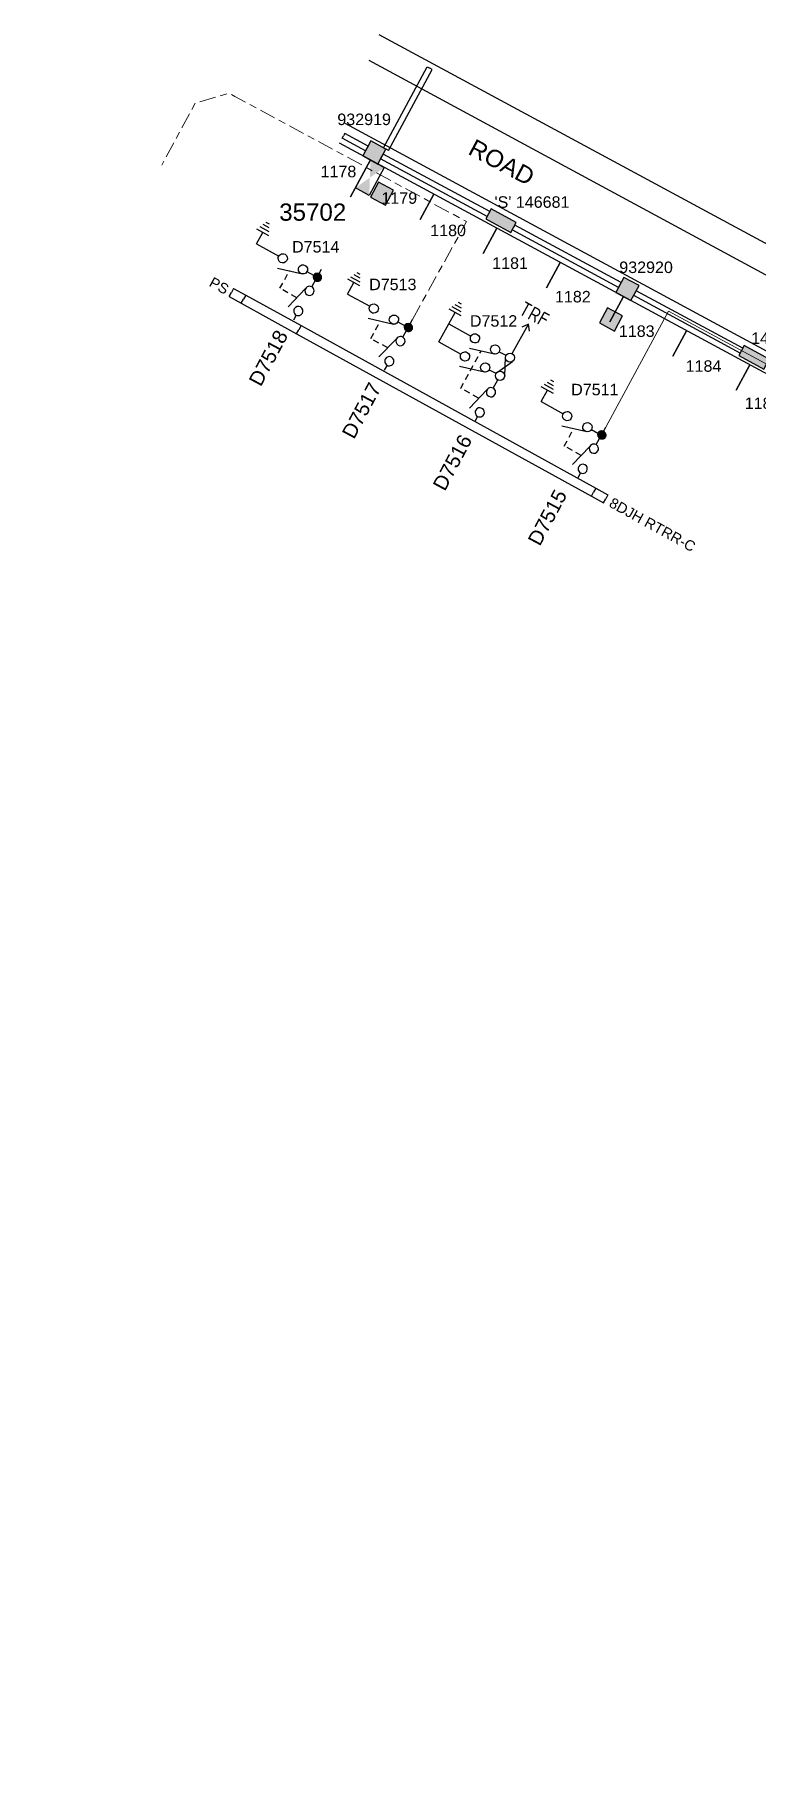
# Model space of a CAD drawing. Header units: metres. Extents: x 303798 to 304438, y 6274082 to 6274908.
# Drawn here: x 304145.8 to 304271.5, y 6274607.6 to 6274907.5 of the extents above; entities that cross this region are included whole.
import ezdxf
from ezdxf.enums import TextEntityAlignment as Align

# ---------------------------------------------------------------- set-up
doc = ezdxf.new("R2010")
doc.units = ezdxf.units.M
doc.header["$LTSCALE"] = 0.7
for name, pattern in [('A', [0]), ('Cable Exist UG', [8.2, 4, -1.2, 1.8, -1.2]), ('CENTERX2', [101.6, 63.5, -12.7, 12.7, -12.7]), ('Dash', [5, 3, -2])]:
    doc.linetypes.add(name, pattern=pattern)
doc.layers.get('0').update_dxf_attribs({"color": 6})
for name, color, linetype in [('_User Miscellaneous6', 7, 'Continuous'), ('_User Miscellaneous7', 150, 'Continuous'), ('_User Miscellaneous8', 7, 'Continuous'), ('_User Miscellaneous9', 8, 'Continuous'), ('_User_HV_Exist', 7, 'Continuous'), ('Cadastre Developer_SP_NEW', 4, 'Continuous'), ('Cadastre Easements_SP_EXT', 4, 'Continuous'), ('Cadastre Roads_SP_NEW', 8, 'Continuous'), ('Equip_HV_EXT', 1, 'Continuous'), ('Mains_HV_NEW_V17', 2, 'Continuous'), ('Sub_SP_EXT', 7, 'Continuous'), ('SupportsUG_SP_LV_EXT', 7, 'Continuous'), ('SupportsUG_SP_LV_SL_EXT', 7, 'Continuous'), ('UG_Details_SP_MISC', 7, 'Continuous')]:
    doc.layers.add(name, color=color, linetype=linetype)
doc.styles.add('ARIAL', font='arial.ttf', dxfattribs={"height": 2})
doc.styles.add('ARIAL 3.0', font='arial.ttf', dxfattribs={"height": 3})
doc.styles.add('COLUMN_LABEL', font='arial.ttf')
doc.styles.add('IESYMBOL1', font='isocp.shx')
doc.styles.add('POLE_LABEL', font='arial.ttf')
doc.styles.get("Standard").update_dxf_attribs({"font": 'arial.ttf'})
doc.styles.add('style1', font='iso3098b.shx')
doc.styles.add('SWG_LABEL', font='arial.ttf')
doc.styles.add('SWITCH_LABEL', font='arial.ttf', dxfattribs={"height": 2.5})
doc.linetypes.add('Cable New UG', pattern='A,8,-1,["x",style1,S=3.5,R=0,X=0.35,Y=-1],-3.5', length=12.5)

# ---------------------------------------------------------------- blocks, each defined once
blk = doc.blocks.new('*U118')
blk.add_lwpolyline([(0, 1.375), (5.5, 1.375), (5.5, -1.375), (0, -1.375)], close=True)
blk.add_solid([(0, -1.375), (0, 1.375), (5.5, 1.375), (5.5, -1.375)])
for tag, height, flags, p in [('ASSET_NUM', 3, 8, (5.84, 2.545)), ('STREET_CODE', 0.2, 9, (5.34, 0.545)), ('OPERATING_VOLTAGE', 0.2, 9, (5.34, -0.055)), ('CONSTRUCTED_VOLTAGE', 0.2, 9, (5.34, 0.345)), ('NO_PHASES', 0.2, 9, (5.34, 0.145)), ('Z', 0.2, 1, (5.34, -3.055)), ('ORIENTATION', 0.2, 9, (5.34, -0.255)), ('OWNED_BY', 0.2, 9, (5.34, -0.455)), ('OPERATED_BY', 0.2, 9, (5.34, -0.655)), ('SECONDARY_VOLTAGE', 0.2, 9, (5.34, -1.055)), ('STATE', 0.2, 9, (5.34, -1.255)), ('SUBSTATION_TYPE', 0.2, 9, (5.34, -1.655)), ('STREETNAME', 0.2, 9, (5.34, -2.455)), ('SUBURB', 0.2, 9, (5.34, -2.655)), ('USAGE', 0.2, 9, (5.34, -1.855)), ('MAINTAINED_BY', 0.2, 9, (5.34, -0.855)), ('PARENT', 0.2, 9, (5.34, -1.455)), ('LEGEND', 0.2, 9, (5.34, -2.055)), ('LOCATION', 0.2, 9, (5.34, -2.255)), ('NOTES', 0.2, 9, (5.34, -2.855))]:
    blk.add_attdef(tag, text='', height=height, dxfattribs=dict(flags=flags)).set_placement(p, align=Align.MIDDLE_LEFT)
blk = doc.blocks.new('*U121')
at = {"layer": '_User Miscellaneous7'}
blk.add_hatch(color=256, dxfattribs=at).paths.add_polyline_path([(3.07, -7.18), (6.04, -7.18), (6.04, -4.21), (3.07, -4.21)])
at = {"layer": '_User Miscellaneous8'}
blk.add_hatch(color=256, dxfattribs=at).paths.add_polyline_path([(-1.49, -1.49), (1.48, -1.49), (1.48, 1.48), (-1.49, 1.48)])
at = {"layer": '_User Miscellaneous7'}
blk.add_lwpolyline([(6.04, -7.18), (6.04, -4.21), (3.07, -4.21), (3.07, -7.18)], close=True, dxfattribs=at)
at = {"layer": '_User Miscellaneous8'}
blk.add_lwpolyline([(1.48, -1.49), (1.48, 1.48), (-1.49, 1.48), (-1.49, -1.49)], close=True, dxfattribs=at)
at = {"flags": 9}
for tag, style, p in [('STRUCTURE_PLANT_NUMBER', 'POLE_LABEL', (1.81, 0.03)), ('STREET_CODE', 'COLUMN_LABEL', (1.81, -0.2))]:
    blk.add_attdef(tag, text='', height=0.2, dxfattribs=dict(at, style=style)).set_placement(p, align=Align.MIDDLE_LEFT)
at = {"flags": 1}
blk.add_attdef('Z', (1.81, -2.35), '', height=0.2, dxfattribs=at)
at = {"flags": 9}
for tag, p in [('COLUMN_TYPE', (1.81, -0.4)), ('OWNED_BY', (1.81, -0.6)), ('STATE', (1.81, -0.8)), ('USAGE', (1.81, -1)), ('STREETNAME', (1.81, -1.6)), ('SUBURB', (1.81, -1.8)), ('LEGEND', (1.81, -1.2)), ('LOCATION', (1.81, -1.4)), ('NOTES', (1.81, -2))]:
    blk.add_attdef(tag, text='', height=0.2, dxfattribs=at).set_placement(p, align=Align.MIDDLE_LEFT)
at = {"layer": '_User Miscellaneous6', "style": 'ARIAL', "flags": 8}
blk.add_attdef('ASSET_NUM', text='', height=2, dxfattribs=at).set_placement((2, 2), align=Align.MIDDLE_LEFT)
blk = doc.blocks.new('*U120')
at = {"layer": '_User Miscellaneous7'}
blk.add_hatch(color=256, dxfattribs=at).paths.add_polyline_path([(-1.49, -7.49), (1.48, -7.49), (1.48, -4.51), (-1.49, -4.51)])
at = {"layer": '_User Miscellaneous8'}
blk.add_hatch(color=256, dxfattribs=at).paths.add_polyline_path([(-1.49, -1.49), (1.48, -1.49), (1.48, 1.48), (-1.49, 1.48)])
at = {"layer": '_User Miscellaneous7'}
blk.add_lwpolyline([(1.48, -7.49), (1.48, -4.51), (-1.49, -4.51), (-1.49, -7.49)], close=True, dxfattribs=at)
at = {"layer": '_User Miscellaneous8'}
blk.add_lwpolyline([(1.48, -1.49), (1.48, 1.48), (-1.49, 1.48), (-1.49, -1.49)], close=True, dxfattribs=at)
at = {"flags": 9}
for tag, style, p in [('STRUCTURE_PLANT_NUMBER', 'POLE_LABEL', (1.81, 0.03)), ('STREET_CODE', 'COLUMN_LABEL', (1.81, -0.2))]:
    blk.add_attdef(tag, text='', height=0.2, dxfattribs=dict(at, style=style)).set_placement(p, align=Align.MIDDLE_LEFT)
at = {"flags": 1}
blk.add_attdef('Z', (1.81, -2.35), '', height=0.2, dxfattribs=at)
at = {"flags": 9}
for tag, p in [('COLUMN_TYPE', (1.81, -0.4)), ('OWNED_BY', (1.81, -0.6)), ('STATE', (1.81, -0.8)), ('USAGE', (1.81, -1)), ('STREETNAME', (1.81, -1.6)), ('SUBURB', (1.81, -1.8)), ('LEGEND', (1.81, -1.2)), ('LOCATION', (1.81, -1.4)), ('NOTES', (1.81, -2))]:
    blk.add_attdef(tag, text='', height=0.2, dxfattribs=at).set_placement(p, align=Align.MIDDLE_LEFT)
at = {"layer": '_User Miscellaneous6', "style": 'ARIAL', "flags": 8}
blk.add_attdef('ASSET_NUM', text='', height=2, dxfattribs=at).set_placement((2, 2), align=Align.MIDDLE_LEFT)
blk = doc.blocks.new('PILLAR_EXT')
blk.add_hatch(color=256).paths.add_polyline_path([(-2.475, 2.49), (-2.475, 0.51), (2.475, 0.51), (2.475, 2.49)])
blk.add_lwpolyline([(-2.475, 0.51), (2.475, 0.51), (2.475, 2.49), (-2.475, 2.49)], close=True)
for tag, p, flags in [('OWNED_BY', (0, 1.3), 9), ('STATE', (0, 1.1), 9), ('SUPPORT_TYPE', (0, 0.9), 9), ('USAGE', (0, 0.7), 9), ('LEGEND', (0, 0.5), 9), ('LOCATION', (0, 0.3), 9), ('NOTES', (0, 0.1), 9), ('PARENT', (0, -0.1), 9), ('STREETNAME', (0, -0.3), 9), ('SUBURB', (0, -0.5), 1)]:
    blk.add_attdef(tag, p, '', height=0.2, dxfattribs=dict(flags=flags))
at = {"layer": '_User Miscellaneous6', "style": 'ARIAL', "flags": 8}
blk.add_attdef('ASSET_NUM', text='', height=2, dxfattribs=at).set_placement((1.5, 7.5), align=Align.TOP_LEFT)
blk = doc.blocks.new('SWG_SIE_TRF_NOES_NEW')
for p, q in [((7.01, 0.8), (2.79, 1.95)), ((14.68, 0), (20.54, 0))]:
    blk.add_line(p, q)
for points in [[(2.2, 0.01), (1.2, 0.01)], [(19.54, -0.75), (20.54, 0), (19.54, 0.75)], [(7.8, 0), (9.45, 0)]]:
    blk.add_lwpolyline(points)
for points in [[(3, -0.79, 1), (3, 0.81, 1)], [(7, -0.8, 1), (7, 0.8, 1)]]:
    blk.add_lwpolyline(points, format="xyb", close=True)
at = {"flags": 1}
blk.add_attdef('Z', (0, 0), '', height=0.2, dxfattribs=at)
at = {"style": 'SWITCH_LABEL', "flags": 9}
blk.add_attdef('STREET_CODE', text='', height=0.2, dxfattribs=at).set_placement((0, -0.2), align=Align.MIDDLE_LEFT)
at = {"flags": 9}
for tag, p in [('ORIENTATION', (0, -0.4)), ('SUBURB', (0, -1)), ('STREETNAME', (0, -1.2)), ('PARENT', (0, -0.6)), ('USAGE', (0, -0.8)), ('LOCATION', (0, -1.4)), ('NOTES', (0, -1.6))]:
    blk.add_attdef(tag, text='', height=0.2, dxfattribs=at).set_placement(p, align=Align.MIDDLE_LEFT)
blk = doc.blocks.new('SWG_FUSE_NEW')
for points in [[(4.04, 0.73), (1.16, -0.72)], [(4.05, -0.71), (1.16, 0.72)]]:
    blk.add_lwpolyline(points)
for centre in [(0.8, 0), (4.4, 0.01)]:
    blk.add_circle(centre, 0.8)
at = {"style": 'SWITCH_LABEL', "flags": 8}
blk.add_attdef('ASSET_NUM', text='', height=2.5, rotation=179.9544, dxfattribs=at).set_placement((-2.4, 0), align=Align.MIDDLE_LEFT)
for tag, p, flags in [('Z', (0, 0), 1), ('ORIENTATION', (0.04, -4.4), 9), ('USAGE', (0.04, -5.4), 9)]:
    blk.add_attdef(tag, p, '', height=0.2, dxfattribs=dict(flags=flags))
at = {"flags": 9}
for tag, p in [('SUBURB', (0, -2.2)), ('STREETNAME', (0, -2.4)), ('PARENT', (0, -1.6))]:
    blk.add_attdef(tag, text='', height=0.2, dxfattribs=at).set_placement(p, align=Align.MIDDLE_LEFT)
blk = doc.blocks.new('*U102')
at = {"linetype": 'CENTERX2'}
blk.add_blockref('SWG_SIE_TRF_NOES_NEW', (0, 0), dxfattribs=at)
at = {"linetype": 'CENTERX2', "rotation": 180}
blk.add_blockref('SWG_FUSE_NEW', (14.68, 0), dxfattribs=at)
at = {"style": 'IESYMBOL1'}
blk.add_text('TRF', height=2.5, rotation=270.0174, dxfattribs=at).set_placement((22.51, -0.05), align=Align.MIDDLE_CENTER)
blk = doc.blocks.new('SWG_SIE_ES_NEW')
for p, q in [((-6.1, 0.75), (-1.8, 1.97)), ((2.22, -2.29), (4.62, -2.29)), ((2.52, -2.89), (4.32, -2.89)), ((2.83, -3.49), (4.03, -3.49)), ((3.13, -4.09), (3.73, -4.09))]:
    blk.add_line(p, q)
at = {"const_width": 0.8, "flags": 128}
blk.add_lwpolyline([(-9.09, -0.02, 1), (-8.29, -0.02, 1)], format="xyb", close=True, dxfattribs=at)
for points in [[(-5.79, -0.82, -1), (-5.79, 0.78, -1)], [(-1.79, -0.81, -1), (-1.79, 0.79, -1)]]:
    blk.add_lwpolyline(points, format="xyb", close=True)
for points in [[(-6.59, -0.02), (-7.89, -0.02)], [(3.42, -0.01), (-0.99, -0.01)], [(3.42, -0.01), (3.42, -2.29)]]:
    blk.add_lwpolyline(points)
at = {"flags": 1}
blk.add_attdef('Z', (0, 0), '', height=0.2, dxfattribs=at)
at = {"style": 'ARIAL', "flags": 8}
blk.add_attdef('ASSET_NUM', text='', height=2, dxfattribs=at).set_placement((-1.81, -3.15), align=Align.MIDDLE_CENTER)
at = {"style": 'SWITCH_LABEL', "flags": 9}
blk.add_attdef('STREET_CODE', text='', height=0.2, dxfattribs=at).set_placement((0, -0.2), align=Align.MIDDLE_LEFT)
at = {"flags": 9}
for tag, p in [('ORIENTATION', (0, -0.4)), ('SUBURB', (0, -1)), ('STREETNAME', (0, -1.2)), ('PARENT', (0, -0.6)), ('USAGE', (0, -0.8)), ('LOCATION', (0, -1.4)), ('NOTES', (0, -1.6))]:
    blk.add_attdef(tag, text='', height=0.2, dxfattribs=at).set_placement(p, align=Align.MIDDLE_LEFT)
blk = doc.blocks.new('SWG_SIE_SU_NEW')
blk.add_line((5.81, 0.79), (1.59, 1.94))
at = {"linetype": 'A', "lineweight": 0}
for p, q in [((7.98, 0.35), (7.98, -0.37)), ((8.18, -0.58), (8.18, 0.56)), ((8.38, 0.66), (8.38, -0.68)), ((8.58, -0.71), (8.58, 0.69)), ((8.78, 0.66), (8.78, -0.68)), ((8.98, -0.59), (8.98, 0.56)), ((9.18, 0.35), (9.18, -0.38))]:
    blk.add_line(p, q, dxfattribs=at)
at = {"linetype": 'Dash', "ltscale": 0.5}
blk.add_lwpolyline([(3.7, 1.36), (3.7, 4.73), (7.22, 4.73)], dxfattribs=at)
for points in [[(1, 0), (0, 0)], [(6.6, -0.01), (10.1, -0.01)]]:
    blk.add_lwpolyline(points)
for points in [[(1.8, -0.8, 1), (1.8, 0.8, 1)], [(5.8, -0.81, 1), (5.8, 0.79, 1)]]:
    blk.add_lwpolyline(points, format="xyb", close=True)
at = {"linetype": 'A', "lineweight": 0}
blk.add_circle((8.58, -0.01), 0.7, dxfattribs=at)
at = {"style": 'SWG_LABEL', "flags": 8}
blk.add_attdef('ASSET_NUM', text='', height=2, rotation=179.9544, dxfattribs=at).set_placement((-2.4, 0.01), align=Align.MIDDLE_LEFT)
at = {"flags": 1}
blk.add_attdef('Z', (0, 0), '', height=0.2, dxfattribs=at)
at = {"style": 'SWITCH_LABEL', "flags": 9}
blk.add_attdef('STREET_CODE', text='', height=0.2, dxfattribs=at).set_placement((0, 0), align=Align.MIDDLE_LEFT)
at = {"flags": 9}
for tag, p in [('OPERATED_BY', (-0.01, -1.84)), ('ORIENTATION', (0, -0.2)), ('SUBURB', (0, -0.8)), ('STREETNAME', (0, -1)), ('OWNED_BY', (0, -1.62)), ('MAINTAINED_BY', (-0.01, -2.05)), ('PARENT', (0, -0.4)), ('USAGE', (0, -0.6)), ('LOCATION', (0, -1.2)), ('NOTES', (0, -1.4))]:
    blk.add_attdef(tag, text='', height=0.2, dxfattribs=at).set_placement(p, align=Align.MIDDLE_LEFT)
blk = doc.blocks.new('*U101')
for p, q in [((-6.1, 4.33), (-1.8, 5.55)), ((-6.1, 0.75), (-1.8, 1.97)), ((2.22, -2.29), (4.62, -2.29)), ((2.52, -2.89), (4.32, -2.89)), ((2.83, -3.49), (4.03, -3.49)), ((3.13, -4.09), (3.73, -4.09))]:
    blk.add_line(p, q)
at = {"linetype": 'Dash', "ltscale": 0.5, "flags": 128}
blk.add_lwpolyline([(-7.34, 8.78), (-3.81, 8.78), (-3.79, 1.4)], dxfattribs=at)
for points in [[(-6.59, 3.56), (-7.89, 3.56)], [(3.42, 3.57), (-0.99, 3.57)], [(3.42, 3.57), (3.42, -0.01)], [(-6.59, -0.02), (-7.89, -0.02)], [(3.42, -0.01), (-0.99, -0.01)], [(3.42, -0.01), (3.42, -2.29)]]:
    blk.add_lwpolyline(points)
for points in [[(-5.79, 2.76, -1), (-5.79, 4.36, -1)], [(-1.79, 2.77, -1), (-1.79, 4.37, -1)], [(-5.79, -0.82, -1), (-5.79, 0.78, -1)], [(-1.79, -0.81, -1), (-1.79, 0.79, -1)]]:
    blk.add_lwpolyline(points, format="xyb", close=True)
at = {"flags": 1}
blk.add_attdef('Z', (0, 0), '', height=0.2, dxfattribs=at)
at = {"style": 'ARIAL', "flags": 8}
blk.add_attdef('ASSET_NUM', text='', height=2, dxfattribs=at).set_placement((-1.81, -3.15), align=Align.MIDDLE_CENTER)
at = {"style": 'SWITCH_LABEL', "flags": 9}
blk.add_attdef('STREET_CODE', text='', height=0.2, dxfattribs=at).set_placement((0, -0.2), align=Align.MIDDLE_LEFT)
at = {"flags": 9}
for tag, p in [('ORIENTATION', (0, -0.4)), ('SUBURB', (0, -1)), ('STREETNAME', (0, -1.2)), ('PARENT', (0, -0.6)), ('USAGE', (0, -0.8)), ('LOCATION', (0, -1.4)), ('NOTES', (0, -1.6))]:
    blk.add_attdef(tag, text='', height=0.2, dxfattribs=at).set_placement(p, align=Align.MIDDLE_LEFT)
blk = doc.blocks.new('*U124')
for p, q in [((-1.6, 71.93), (-1.6, 74.33)), ((-1.6, 74.33), (-0.8, 74.33)), ((0, 74.33), (-0.8, 74.33)), ((0, 71.93), (0, 74.33)), ((-1.6, 13.4), (-1.6, 71.93)), ((-1.6, 71.93), (-0.8, 71.93)), ((0, 71.93), (-0.8, 71.93)), ((0, 13.4), (0, 71.93)), ((-1.6, 2.4), (-1.6, 13.4)), ((-1.6, 13.4), (-0.8, 13.4)), ((0, 13.4), (-0.8, 13.4)), ((0, 2.4), (0, 13.4)), ((-1.6, 0), (-1.6, 2.4)), ((-1.6, 2.4), (-0.8, 2.4)), ((-1.6, 0), (-0.8, 0)), ((0, 2.4), (-0.8, 2.4)), ((0, 0), (-0.8, 0)), ((0, 0), (0, 2.4))]:
    blk.add_line(p, q)
at = {"style": 'ARIAL'}
blk.add_attdef('SWG_TYPE', text='', height=1.8, rotation=90, dxfattribs=at).set_placement((-0.8, 75.31), align=Align.MIDDLE_LEFT)
blk.add_attdef('SUB_TYPE', text='', height=1.8, rotation=90, dxfattribs=at).set_placement((-0.8, -0.76), align=Align.MIDDLE_RIGHT)

msp = doc.modelspace()

# ---------------------------------------------------------------- linework, layer by layer
at = {"layer": '_User Miscellaneous9', "flags": 128}
for points in [[(304203.93, 6274903.03), (304338.21, 6274830.47)], [(304199.72, 6274892.12), (304330.74, 6274821.33)]]:
    msp.add_lwpolyline(points, dxfattribs=at)
at = {"layer": '_User_HV_Exist', "color": 7, "linetype": 'Cable Exist UG', "lineweight": 0, "flags": 128}
msp.add_lwpolyline([(304211.49, 6274857.98), (304220.91, 6274874.99), (304180.6, 6274896.76), (304179.57, 6274897.32), (304173.71, 6274895.58), (304167.9, 6274884.82)], dxfattribs=at)
at = {"layer": 'Cadastre Developer_SP_NEW'}
for p, q in [((304200.72, 6274879.3), (304204.19, 6274885.72)), ((304204.19, 6274885.72), (304200.72, 6274879.3)), ((304212.81, 6274875.38), (304215.19, 6274879.78)), ((304215.19, 6274879.78), (304212.81, 6274875.38)), ((304226.19, 6274873.84), (304223.81, 6274869.44)), ((304223.81, 6274869.44), (304226.19, 6274873.84)), ((304234.81, 6274863.5), (304237.18, 6274867.9)), ((304237.18, 6274867.9), (304234.81, 6274863.5)), ((304248.18, 6274861.96), (304245.8, 6274857.56)), ((304245.8, 6274857.56), (304248.18, 6274861.96)), ((304259.18, 6274856.01), (304256.8, 6274851.62)), ((304256.8, 6274851.62), (304259.18, 6274856.01)), ((304270.18, 6274850.07), (304267.8, 6274845.67)), ((304267.8, 6274845.67), (304270.18, 6274850.07))]:
    msp.add_line(p, q, dxfattribs=at)
at = {"layer": 'Cadastre Developer_SP_NEW', "flags": 128}
msp.add_lwpolyline([(304375.81, 6274793.34, 0.306457), (304368.97, 6274804.92, 0.078577), (304353.98, 6274809.32, -0.091856), (304333.41, 6274815.94), (304198.8, 6274888.64)], format="xyb", dxfattribs=at)
at = {"layer": 'Cadastre Roads_SP_NEW', "color": 4}
msp.add_lwpolyline([(304205.66, 6274907.52), (304340.52, 6274834.74)], dxfattribs=at)
at = {"layer": 'Mains_HV_NEW_V17', "color": 2, "linetype": 'Cable New UG', "lineweight": 0, "flags": 128}
msp.add_lwpolyline([(304254.87, 6274380.82), (304246.3, 6274403.36), (304197.54, 6274384.82), (304145.76, 6274520.93), (304148.55, 6274527.14), (304199.16, 6274546.45), (304199.16, 6274546.45), (304221.49, 6274554.96), (304221.49, 6274554.96), (304298.32, 6274584.19, 0.055506), (304319.54, 6274595.1, -0.105641), (304336.08, 6274601.62, -0.143827), (304343.1, 6274600.77, -0.182392), (304352.02, 6274592.17), (304367.73, 6274598.38, -0.099616), (304359.75, 6274619.22, -0.13188), (304360.32, 6274625.18, -0.125932), (304365.01, 6274631.91, 0.001835), (304367.21, 6274633.83, 0.201131), (304386.91, 6274674.8), (304387.4, 6274685.43), (304391.59, 6274775.41), (304376.51, 6274776.09), (304377.31, 6274793.25, 0.306457), (304369.61, 6274806.27, 0.078577), (304354.17, 6274810.8, -0.091856), (304334.13, 6274817.26), (304256.03, 6274859.44), (304245.13, 6274839.28)], format="xyb", dxfattribs=at)
at = {"layer": 'UG_Details_SP_MISC'}
for p, q in [((304206.47, 6274887.84), (304214.07, 6274901.9)), ((304207.32, 6274887.38), (304214.91, 6274901.45)), ((304214.07, 6274901.9), (304214.49, 6274901.67)), ((304214.91, 6274901.45), (304214.49, 6274901.67)), ((304199.29, 6274889.48), (304199.52, 6274889.9)), ((304203.35, 6274887.29), (304199.29, 6274889.48)), ((304199.74, 6274890.33), (304199.52, 6274889.9)), ((304203.81, 6274888.13), (304199.74, 6274890.33)), ((304203.35, 6274887.29), (304203.58, 6274887.71)), ((304203.81, 6274888.13), (304203.58, 6274887.71)), ((304205.96, 6274885.88), (304206.19, 6274886.3)), ((304206.42, 6274886.72), (304206.19, 6274886.3)), ((304224.94, 6274876.75), (304206.42, 6274886.72)), ((304206.47, 6274887.84), (304206.9, 6274887.61)), ((304207.32, 6274887.38), (304206.9, 6274887.61)), ((304224.49, 6274875.9), (304205.96, 6274885.88)), ((304224.49, 6274875.9), (304224.72, 6274876.33)), ((304224.94, 6274876.75), (304224.72, 6274876.33)), ((304229.3, 6274874.4), (304229.07, 6274873.98)), ((304247.81, 6274864.39), (304229.3, 6274874.4)), ((304228.84, 6274873.55), (304229.07, 6274873.98)), ((304247.35, 6274863.55), (304228.84, 6274873.55)), ((304247.35, 6274863.55), (304247.58, 6274863.97)), ((304247.81, 6274864.39), (304247.58, 6274863.97)), ((304249.97, 6274862.14), (304250.19, 6274862.56)), ((304250.42, 6274862.98), (304250.19, 6274862.56)), ((304268.93, 6274852.98), (304250.42, 6274862.98)), ((304268.48, 6274852.14), (304249.97, 6274862.14)), ((304268.48, 6274852.14), (304268.71, 6274852.56)), ((304268.93, 6274852.98), (304268.71, 6274852.56))]:
    msp.add_line(p, q, dxfattribs=at)

# ---------------------------------------------------------------- block references
at = {"layer": 'Equip_HV_EXT', "linetype": 'CENTERX2'}
ref = msp.add_blockref('SWG_SIE_ES_NEW', (304187.37, 6274869.46), dxfattribs=dict(at, rotation=151.1300515514935))
ref.add_attrib('ASSET_NUM', 'D7514', dxfattribs={"layer": '0', "height": 2, "style": 'ARIAL'}).set_placement((304198.78, 6274870.61), align=Align.MIDDLE_RIGHT)
ref = msp.add_blockref('SWG_SIE_SU_NEW', (304190.78, 6274857.87), dxfattribs=dict(at, rotation=61.13005155149344))
ref.add_attrib('ASSET_NUM', 'D7518', dxfattribs={"layer": '0', "height": 2.5, "rotation": 62, "style": 'SWG_LABEL'}).set_placement((304184.01, 6274846.75), align=Align.MIDDLE_LEFT)
at = {"layer": 'Equip_HV_EXT', "rotation": 241.1300515573914}
msp.add_blockref('*U124', (304179.62, 6274861.97), dxfattribs=at).add_auto_attribs({'SUB_TYPE': 'PS', 'SWG_TYPE': '8DJH RTRR-C'})
at = {"layer": 'Equip_HV_EXT', "linetype": 'CENTERX2'}
ref = msp.add_blockref('SWG_SIE_ES_NEW', (304203.19, 6274860.73), dxfattribs=dict(at, rotation=151.1300515514935))
ref.add_attrib('ASSET_NUM', 'D7513', dxfattribs={"layer": '0', "height": 2, "style": 'ARIAL'}).set_placement((304212.19, 6274864.07), align=Align.MIDDLE_RIGHT)
ref = msp.add_blockref('SWG_SIE_SU_NEW', (304206.6, 6274849.14), dxfattribs=dict(at, rotation=61.13005155149344))
ref.add_attrib('ASSET_NUM', 'D7517', dxfattribs={"layer": '0', "height": 2.5, "rotation": 62, "style": 'SWG_LABEL'}).set_placement((304200.22, 6274837.61), align=Align.MIDDLE_LEFT)
ref = msp.add_blockref('*U101', (304220.79, 6274855.54), dxfattribs=dict(at, rotation=151.1300515514935))
ref.add_attrib('ASSET_NUM', 'D7512', dxfattribs={"layer": '0', "height": 2, "style": 'ARIAL'}).set_placement((304225.6, 6274857.72), align=Align.MIDDLE_CENTER)
ref = msp.add_blockref('*U102', (304221.76, 6274839.19), dxfattribs=dict(at, rotation=61.13005155149344))
ref.add_attrib('ASSET_NUM', 'D7516', dxfattribs={"layer": '0', "height": 2.5, "rotation": 62, "style": 'SWG_LABEL'}).set_placement((304216.02, 6274828.57), align=Align.MIDDLE_LEFT)
ref = msp.add_blockref('SWG_SIE_ES_NEW', (304236.84, 6274842.03), dxfattribs=dict(at, rotation=151.1300515514935))
ref.add_attrib('ASSET_NUM', 'D7511', dxfattribs={"layer": '0', "height": 2, "style": 'ARIAL'}).set_placement((304247.33, 6274845.79), align=Align.MIDDLE_RIGHT)
ref = msp.add_blockref('SWG_SIE_SU_NEW', (304240.24, 6274830.44), dxfattribs=dict(at, rotation=61.13005155149344))
ref.add_attrib('ASSET_NUM', 'D7515', dxfattribs={"layer": '0', "height": 2.5, "rotation": 62, "style": 'SWG_LABEL'}).set_placement((304232.54, 6274819.02), align=Align.MIDDLE_LEFT)
at = {"layer": 'Sub_SP_EXT'}
ref = msp.add_blockref('*U118', (304205.39, 6274885.05), dxfattribs=dict(at, rotation=241.6417459387791))
ref.add_attrib('ASSET_NUM_001', '35702', (304188.32, 6274875.14), dxfattribs={"layer": '0', "height": 3})
at = {"layer": 'SupportsUG_SP_LV_EXT'}
ref = msp.add_blockref('PILLAR_EXT', (304226.19, 6274873.84), dxfattribs=dict(at, rotation=331.6423351665683))
ref.add_attrib('ASSET_NUM_001', "'S' 146681", (304225.77, 6274877.39), dxfattribs={"layer": '_User Miscellaneous6', "height": 2, "style": 'ARIAL'})
ref = msp.add_blockref('PILLAR_EXT', (304270.18, 6274850.07), dxfattribs=dict(at, rotation=331.6426826397902))
ref.add_attrib('ASSET_NUM_001', '146682', (304270.4, 6274853.72), dxfattribs={"layer": '_User Miscellaneous6', "height": 2, "style": 'ARIAL'})
at = {"layer": 'SupportsUG_SP_LV_SL_EXT'}
ref = msp.add_blockref('*U121', (304204.88, 6274887.01), dxfattribs=dict(at, rotation=331.6234358600537))
ref.add_attrib('ASSET_NUM_001', '932919', (304198.43, 6274891.77), dxfattribs={"layer": '_User Miscellaneous6', "height": 2, "style": 'ARIAL'})
ref = msp.add_blockref('*U120', (304248.89, 6274863.26), dxfattribs=dict(at, rotation=331.6424312312868))
ref.add_attrib('ASSET_NUM_001', '932920', (304247.46, 6274866.05), dxfattribs={"layer": '_User Miscellaneous6', "height": 2, "style": 'ARIAL'})

# ---------------------------------------------------------------- texts
at = {"layer": 'Cadastre Easements_SP_EXT', "color": 7, "style": 'ARIAL'}
for s, p in [('1178', (304198.62, 6274882.7)), ('1179', (304209.2, 6274878.09)), ('1180', (304217.69, 6274872.46)), ('1181', (304228.47, 6274866.77)), ('1182', (304239.39, 6274860.94)), ('1183', (304250.5, 6274854.95)), ('1184', (304262.11, 6274848.88)), ('1185', (304272.39, 6274842.41))]:
    msp.add_text(s, height=2, dxfattribs=at).set_placement(p, align=Align.CENTER)
at = {"layer": 'Cadastre Roads_SP_NEW', "color": 3, "style": 'ARIAL 3.0'}
msp.add_text('ROAD', height=3, rotation=332, dxfattribs=at).set_placement((304220.97, 6274886.83))

doc.saveas('drawing.dxf')
